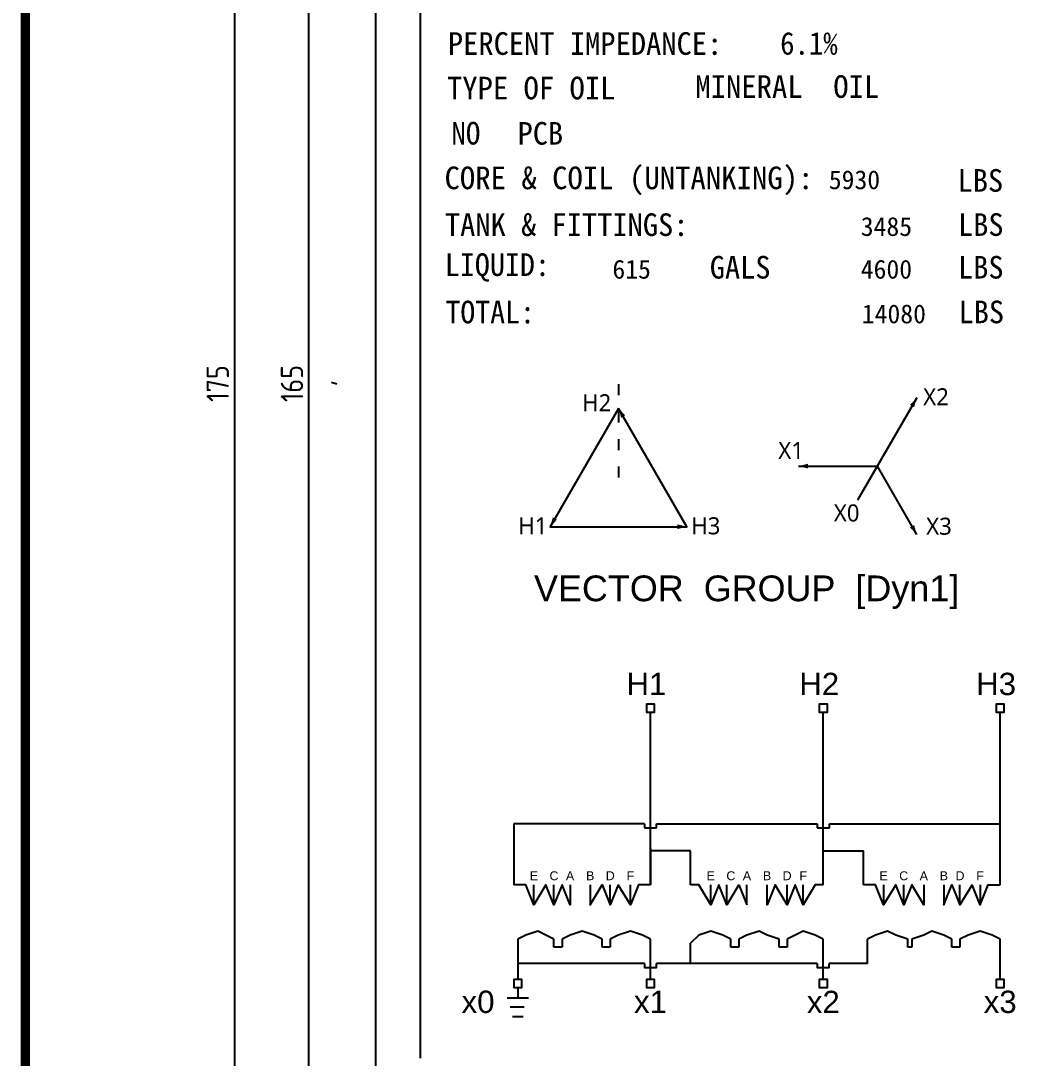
# Model space of a CAD drawing. Header units: millimetres. Extents: x 88585 to 99951, y -167251 to -159927.
# Drawn here: x 99732.4 to 99843.9, y -166009.4 to -165893.3 of the extents above; entities that cross this region are included whole.
import ezdxf
from ezdxf.enums import TextEntityAlignment as Align

# ---------------------------------------------------------------- set-up
doc = ezdxf.new("R2010")
doc.units = ezdxf.units.MM
doc.header["$LTSCALE"] = 13
doc.linetypes.add('ACAD_ISO03W100', pattern=[1.18, 0.47, -0.71])
doc.linetypes.add('HIDDEN', pattern=[9.525, 6.35, -3.175])
for name, color, linetype in [('1', 4, 'Continuous'), ('2', 3, 'Continuous'), ('4', 2, 'HIDDEN'), ('PDF_Geometry', 7, 'Continuous')]:
    doc.layers.add(name, color=color, linetype=linetype)
doc.layers.add('标注、文本', color=3, linetype='Continuous', lineweight=25)
doc.styles.add('Arial_txtstyle_2.50_0_0', font='arial.ttf')
doc.styles.add('Note Text (ANSI)', font='arial.ttf')
doc.styles.add('PDF FangSong', font='simfang.ttf')
doc.styles.get("Standard").update_dxf_attribs({"font": 'gbenor.shx', "bigfont": 'gbcbig.shx'})
doc.styles.add('宋体', font='msyh.ttf', dxfattribs={"width": 0.6})
doc.dimstyles.new('ISO-25', dxfattribs={"dimtxt": 2.5, "dimasz": 2.5, "dimexe": 1.25, "dimexo": 0.625, "dimtad": 1, "dimtxsty": 'Standard', "dimcen": 2.5, "dimadec": 0, "dimazin": 0, "dimtfac": 1, "dimtmove": 0, "dimatfit": 3, "dimfxl": 1, "dimarcsym": 0})

# ---------------------------------------------------------------- blocks, each defined once
blk = doc.blocks.new('*D964')
at = {"layer": '2', "color": 0, "linetype": 'Continuous', "lineweight": -2}
for p, q in [((99773.95, -165851.35), (99763.4, -165851.35)), ((99764.65, -166013.87), (99764.65, -165853.85)), ((99773.95, -166016.37), (99763.4, -166016.37))]:
    blk.add_line(p, q, dxfattribs=at)
at = {"layer": '2', "color": 0, "linetype": 'Continuous'}
for points in [[(99764.23, -165853.85), (99765.06, -165853.85), (99764.65, -165851.35)], [(99764.23, -166013.87), (99765.06, -166013.87), (99764.65, -166016.37)]]:
    blk.add_solid(points, dxfattribs=at)
at = {"layer": 'Defpoints', "color": 0, "linetype": 'Continuous'}
for p in [(99764.65, -165851.35), (99774.57, -165851.35), (99774.57, -166016.37)]:
    blk.add_point(p, dxfattribs=at)
at = {"layer": '2', "color": 0, "linetype": 'Continuous', "insert": (99762.77, -165933.86), "char_height": 2.5, "attachment_point": 5, "rotation": 90}
blk.add_mtext('165', dxfattribs=at)
blk = doc.blocks.new('*D965')
at = {"layer": '2', "color": 0, "linetype": 'Continuous', "lineweight": -2}
for p, q in [((99771.53, -165846.35), (99755.08, -165846.35)), ((99756.33, -165848.85), (99756.33, -166018.87)), ((99771.53, -166021.37), (99755.08, -166021.37))]:
    blk.add_line(p, q, dxfattribs=at)
at = {"layer": '2', "color": 0, "linetype": 'Continuous'}
for points in [[(99755.92, -165848.85), (99756.75, -165848.85), (99756.33, -165846.35)], [(99755.92, -166018.87), (99756.75, -166018.87), (99756.33, -166021.37)]]:
    blk.add_solid(points, dxfattribs=at)
at = {"layer": 'Defpoints', "color": 0, "linetype": 'Continuous'}
for p in [(99772.16, -165846.35), (99756.33, -166021.37), (99772.16, -166021.37)]:
    blk.add_point(p, dxfattribs=at)
at = {"layer": '2', "color": 0, "linetype": 'Continuous', "insert": (99754.46, -165933.86), "char_height": 2.5, "attachment_point": 5, "rotation": 90}
blk.add_mtext('175', dxfattribs=at)

msp = doc.modelspace()

# ---------------------------------------------------------------- linework, layer by layer
at = {"layer": '1', "color": 0, "linetype": 'Continuous'}
msp.add_line((99732.931, -166128.935), (99732.931, -165779.915), dxfattribs=at)
at = {"layer": '1', "const_width": 1.05}
msp.add_lwpolyline([(99732.931, -165779.915), (99950.281, -165779.915), (99950.281, -166128.935), (99732.931, -166128.935), (99732.931, -165779.915), (99950.281, -165779.915)], dxfattribs=at)
at = {"layer": '2'}
for p, q in [((99802.229, -165983.134), (99787.604, -165983.134)), ((99803.579, -165983.134), (99821.579, -165983.134)), ((99822.929, -165983.134), (99842.054, -165983.134))]:
    msp.add_line(p, q, dxfattribs=at)
at = {"layer": '2', "linetype": 'Continuous'}
for p, q in [((99802.229, -165983.134), (99802.229, -165983.584)), ((99802.229, -165983.584), (99803.579, -165983.584)), ((99803.579, -165983.584), (99803.579, -165983.134)), ((99821.579, -165983.134), (99821.579, -165983.584)), ((99821.579, -165983.584), (99822.929, -165983.584)), ((99822.929, -165983.584), (99822.929, -165983.134)), ((99807.404, -165989.934), (99807.404, -165986.134)), ((99822.254, -165986.134), (99826.754, -165986.134)), ((99826.754, -165989.934), (99826.754, -165986.134))]:
    msp.add_line(p, q, dxfattribs=at)
at = {"layer": '2', "linetype": 'ACAD_ISO03W100', "ltscale": 0.2}
msp.add_lwpolyline([(99799.321, -165933.934), (99799.321, -165945.459)], dxfattribs=at)
at = {"layer": '2'}
for points in [[(99832.717, -165935.451, 0, 0.53, 0), (99832.187, -165936.369, 0.53, 0.53, 0)], [(99799.321, -165936.631, 0, 0.53, 0), (99799.851, -165937.548, 0.53, 0.53, 0)], [(99819.474, -165943.097, 0, 0.53, 0), (99820.534, -165943.097, 0.53, 0.53, 0)], [(99791.676, -165949.873, 0, 0.53, 0), (99792.205, -165948.956, 0.53, 0.53, 0)], [(99806.967, -165949.873, 0, 0.53, 0), (99805.907, -165949.873, 0.53, 0.53, 0)], [(99832.717, -165950.742, 0, 0.53, 0), (99832.187, -165949.825, 0.53, 0.53, 0)]]:
    msp.add_lwpolyline(points, format="xyseb", dxfattribs=at)
for points in [[(99832.717, -165935.451), (99826.095, -165946.92)], [(99819.474, -165943.097), (99828.303, -165943.097)], [(99832.717, -165950.742), (99828.303, -165943.097)]]:
    msp.add_lwpolyline(points, dxfattribs=at)
msp.add_lwpolyline([(99799.321, -165936.631), (99791.676, -165949.873), (99806.967, -165949.873)], close=True, dxfattribs=at)
at = {"layer": '2', "linetype": 'Continuous'}
for points in [[(99803.354, -165970.171), (99803.354, -165969.721), (99802.904, -165969.721), (99802.454, -165969.721), (99802.454, -165970.171), (99802.454, -165970.621), (99802.904, -165970.621), (99803.354, -165970.621), (99803.354, -165970.171)], [(99822.704, -165970.171), (99822.704, -165969.721), (99822.254, -165969.721), (99821.804, -165969.721), (99821.804, -165970.171), (99821.804, -165970.621), (99822.254, -165970.621), (99822.704, -165970.621), (99822.704, -165970.171)], [(99842.504, -165970.171), (99842.504, -165969.721), (99842.054, -165969.721), (99841.604, -165969.721), (99841.604, -165970.171), (99841.604, -165970.621), (99842.054, -165970.621), (99842.504, -165970.621), (99842.504, -165970.171)], [(99802.904, -165989.934), (99802.904, -165970.621)], [(99822.254, -165989.934), (99822.254, -165970.621)], [(99842.054, -165989.934), (99842.054, -165970.621)], [(99787.604, -165983.134), (99787.604, -165989.934)], [(99802.904, -165989.934), (99802.904, -165985.884), (99802.904, -165989.934)], [(99807.404, -165986.134), (99802.904, -165986.134)], [(99792.104, -165992.184), (99791.204, -165989.934), (99789.854, -165992.184), (99788.954, -165989.934), (99787.604, -165989.934)], [(99789.854, -165992.184), (99789.854, -165989.934)], [(99793.904, -165989.934), (99793.904, -165992.184), (99793.004, -165989.934), (99792.104, -165992.184), (99792.104, -165989.934)], [(99796.154, -165989.934), (99796.154, -165992.184), (99797.504, -165989.934), (99798.404, -165992.184), (99798.404, -165989.934)], [(99799.304, -165989.934), (99798.404, -165992.184)], [(99800.654, -165992.184), (99799.304, -165989.934)], [(99802.904, -165989.934), (99801.554, -165989.934), (99800.654, -165992.184), (99800.654, -165989.934)], [(99809.654, -165992.184), (99808.304, -165989.934), (99807.404, -165989.934)], [(99812.804, -165989.934), (99811.454, -165992.184), (99810.554, -165989.934), (99809.654, -165992.184), (99809.654, -165989.934)], [(99811.454, -165992.184), (99811.454, -165989.934)], [(99812.804, -165989.934), (99813.704, -165992.184)], [(99813.704, -165992.184), (99813.704, -165989.934)], [(99822.254, -165989.934), (99821.354, -165989.934), (99820.004, -165992.184), (99819.104, -165989.934), (99818.204, -165992.184), (99816.854, -165989.934), (99815.954, -165992.184), (99815.954, -165989.934)], [(99818.204, -165992.184), (99818.204, -165989.934)], [(99820.004, -165992.184), (99820.004, -165989.934)], [(99829.004, -165989.934), (99829.004, -165992.184), (99828.104, -165989.934), (99826.754, -165989.934)], [(99833.504, -165989.934), (99833.504, -165992.184), (99832.154, -165989.934), (99831.254, -165992.184), (99830.354, -165989.934), (99829.004, -165992.184)], [(99831.254, -165992.184), (99831.254, -165989.934)], [(99835.754, -165989.934), (99835.754, -165992.184), (99836.654, -165989.934), (99837.554, -165992.184), (99837.554, -165989.934)], [(99838.904, -165989.934), (99837.554, -165992.184)], [(99839.804, -165989.934), (99839.804, -165992.184), (99838.904, -165989.934)], [(99839.804, -165992.184), (99840.704, -165989.934), (99842.054, -165989.934)], [(99792.104, -165996.04), (99791.204, -165995.59), (99790.304, -165995.14), (99788.954, -165995.59), (99788.054, -165996.04)], [(99797.504, -165996.04), (99796.604, -165995.59), (99795.254, -165995.14), (99793.904, -165995.59), (99793.004, -165996.04)], [(99802.904, -165996.04), (99802.004, -165995.59), (99800.654, -165995.14), (99799.304, -165995.59), (99798.404, -165996.04)], [(99811.904, -165996.04), (99811.004, -165995.59), (99809.654, -165995.14), (99808.304, -165995.59), (99807.404, -165996.49)], [(99817.304, -165996.04), (99815.954, -165995.59), (99815.054, -165995.14), (99813.704, -165995.59), (99812.804, -165996.04)], [(99822.254, -165996.04), (99821.354, -165995.59), (99820.004, -165995.14), (99819.104, -165995.59), (99818.204, -165996.04)], [(99831.704, -165996.04), (99830.354, -165995.59), (99829.454, -165995.14), (99828.104, -165995.59), (99827.204, -165996.04)], [(99836.654, -165996.04), (99835.754, -165995.59), (99834.404, -165995.14), (99833.504, -165995.59), (99832.154, -165996.04)], [(99842.054, -165996.04), (99841.154, -165995.59), (99839.804, -165995.14), (99838.454, -165995.59), (99837.554, -165996.04)], [(99788.054, -165996.04), (99788.054, -166000.54)], [(99792.104, -165996.94), (99792.104, -165996.04)], [(99793.004, -165996.04), (99793.004, -165996.94)], [(99797.504, -165996.94), (99797.504, -165996.04)], [(99798.404, -165996.04), (99798.404, -165996.94)], [(99802.904, -166000.54), (99802.904, -165996.04)], [(99807.404, -165998.74), (99807.404, -165996.49)], [(99811.904, -165996.94), (99811.904, -165996.04)], [(99812.804, -165996.04), (99812.804, -165996.94)], [(99817.304, -165996.94), (99817.304, -165996.04)], [(99818.204, -165996.04), (99818.204, -165996.94)], [(99822.254, -166000.54), (99822.254, -165996.04)], [(99822.254, -165996.04), (99822.254, -165996.04)], [(99827.204, -165998.74), (99827.204, -165996.04)], [(99831.704, -165996.94), (99831.704, -165996.04)], [(99832.154, -165996.04), (99832.154, -165996.94)], [(99836.654, -165996.94), (99836.654, -165996.04)], [(99837.554, -165996.04), (99837.554, -165996.94)], [(99842.054, -166000.54), (99842.054, -165996.04)], [(99842.054, -165996.04), (99842.054, -165996.04)], [(99793.004, -165996.94), (99792.104, -165996.94)], [(99798.404, -165996.94), (99797.504, -165996.94)], [(99812.804, -165996.94), (99811.904, -165996.94)], [(99818.204, -165996.94), (99817.304, -165996.94)], [(99832.154, -165996.94), (99831.704, -165996.94)], [(99837.554, -165996.94), (99836.654, -165996.94)], [(99802.221, -165998.74), (99788.054, -165998.74)], [(99802.221, -165998.74), (99802.221, -165999.19), (99802.671, -165999.19), (99803.571, -165999.19), (99803.571, -165998.74)], [(99821.571, -165998.74), (99803.571, -165998.74)], [(99821.571, -165998.74), (99821.571, -165999.19), (99822.021, -165999.19), (99822.921, -165999.19), (99822.921, -165998.74)], [(99827.204, -165998.74), (99822.921, -165998.74)], [(99788.504, -166000.99), (99788.504, -166000.54), (99788.054, -166000.54), (99787.604, -166000.54), (99787.604, -166000.99), (99787.604, -166001.44), (99788.054, -166001.44), (99788.504, -166001.44), (99788.504, -166000.99)], [(99803.354, -166000.99), (99803.354, -166000.54), (99802.904, -166000.54), (99802.454, -166000.54), (99802.454, -166000.99), (99802.454, -166001.44), (99802.904, -166001.44), (99803.354, -166001.44), (99803.354, -166000.99)], [(99822.704, -166000.99), (99822.704, -166000.54), (99822.254, -166000.54), (99821.804, -166000.54), (99821.804, -166000.99), (99821.804, -166001.44), (99822.254, -166001.44), (99822.704, -166001.44), (99822.704, -166000.99)], [(99842.504, -166000.99), (99842.504, -166000.54), (99842.054, -166000.54), (99841.604, -166000.54), (99841.604, -166000.99), (99841.604, -166001.44), (99842.054, -166001.44), (99842.504, -166001.44), (99842.504, -166000.99)]]:
    msp.add_lwpolyline(points, dxfattribs=at)
at = {"layer": 'PDF_Geometry', "lineweight": 25}
for points in [[(99772.156, -165846.355), (99922.177, -165846.355), (99922.177, -166021.37), (99772.156, -166021.37), (99772.156, -165846.355)], [(99777.155, -166009.351), (99777.155, -165858.318)], [(99767.775, -165933.919), (99767.214, -165933.75)]]:
    msp.add_lwpolyline(points, dxfattribs=at)
at = {"layer": '标注、文本'}
for p, q in [((99788.054, -166001.44), (99788.054, -166002.629)), ((99789.258, -166002.629), (99786.851, -166002.629)), ((99788.772, -166003.628), (99787.212, -166003.628)), ((99788.635, -166004.714), (99787.462, -166004.714))]:
    msp.add_line(p, q, dxfattribs=at)

# ---------------------------------------------------------------- texts
at = {"layer": '2', "style": '宋体'}
for s, p in [('H2', (99795.256, -165936.96)), ('X2', (99833.432, -165936.292)), ('X1', (99817.209, -165942.291)), ('X0', (99823.429, -165949.287)), ('H1', (99788.105, -165950.728)), ('H3', (99807.471, -165950.728)), ('X3', (99833.768, -165950.772))]:
    msp.add_text(s, height=1.9069, dxfattribs=at).set_placement(p)
at = {"layer": '2', "style": 'Note Text (ANSI)'}
for s, p in [('H1', (99804.678, -165968.72)), ('H2', (99824.028, -165968.72)), ('H3', (99843.828, -165968.72))]:
    msp.add_text(s, height=2.5, dxfattribs=at).set_placement(p, align=Align.RIGHT)
for s, height, p in [('E', 1, (99789.854, -165988.934)), ('C', 1, (99792.104, -165988.934)), ('A', 1, (99793.904, -165988.934)), ('B', 1, (99796.154, -165988.934)), ('D', 1, (99798.404, -165988.934)), ('F', 1, (99800.654, -165988.934)), ('E', 1, (99809.654, -165988.934)), ('C', 1, (99811.904, -165988.934)), ('A', 1, (99813.704, -165988.934)), ('B', 1, (99815.954, -165988.934)), ('D', 1, (99818.204, -165988.934)), ('F', 1, (99820.004, -165988.934)), ('E', 1, (99829.004, -165988.934)), ('C', 1, (99831.254, -165988.934)), ('A', 1, (99833.504, -165988.934)), ('B', 1, (99835.754, -165988.934)), ('D', 1, (99837.554, -165988.934)), ('F', 1, (99839.804, -165988.934)), ('x0', 2.5, (99783.602, -166003.04)), ('x1', 2.5, (99802.904, -166003.04)), ('x2', 2.5, (99822.254, -166003.04)), ('x3', 2.5, (99842.054, -166003.04))]:
    msp.add_text(s, height=height, dxfattribs=at).set_placement(p, align=Align.MIDDLE)
at = {"layer": '2', "linetype": 'Continuous', "char_height": 2.53409, "attachment_point": 7, "style": 'PDF FangSong'}
for s, insert in [('\\W0.990022;PERCENT IMPEDANCE:', (99780.225, -165897.115)), ('{\\W0.9335;6.1%}', (99817.426, -165897.1)), ('{\\W0.9956;MINERAL  OIL}', (99807.926, -165901.929)), ('\\W0.994479;TYPE OF OIL', (99780.124, -165902.096)), ('\\W0.943330;NO', (99780.616, -165907.15)), ('\\W0.986198;PCB', (99788.03, -165907.164)), ('{\\W0.9982;CORE & COIL (UNTANKING): \\fSimSun|b0|i0|c134|p2;\\H0.8333x;\\W1;5930}', (99779.849, -165912.783)), ('\\W0.985571;LBS', (99837.293, -165912.435)), ('\\W0.988717;TANK & FITTINGS:', (99779.892, -165917.388)), ('{\\fSimSun|b0|i0|c134|p2;\\H0.8333x;3485}', (99826.447, -165917.373)), ('\\W0.985572;LBS', (99837.336, -165917.373)), ('{\\W0.976;LIQUID:}', (99779.878, -165922.456)), ('{\\fSimSun|b0|i0|c134|p2;\\H0.8333x;615}', (99798.644, -165922.152)), ('{\\W0.9851;GALS}', (99809.548, -165922.152)), ('{\\fSimSun|b0|i0|c134|p2;\\H0.8333x;4600}', (99826.447, -165922.152)), ('\\W0.985572;LBS', (99837.336, -165922.152)), ('\\W0.968789;TOTAL:', (99779.95, -165927.162)), ('\\W0.985572;LBS', (99837.394, -165927.148)), ('{\\fSimSun|b0|i0|c134|p2;\\H0.8333x;14080}', (99826.563, -165927.148))]:
    msp.add_mtext(s, dxfattribs=dict(at, insert=insert))
at = {"layer": '4', "color": 3, "lineweight": -3, "style": 'Arial_txtstyle_2.50_0_0'}
msp.add_text('VECTOR  GROUP  [Dyn1]', height=2.88, dxfattribs=at).set_placement((99789.864, -165958.214))

# ---------------------------------------------------------------- dimensions: what is measured, and where the dimension line sits
at = {"layer": '2', "linetype": 'Continuous'}
for base, p1, p2, picture, middle in [((99756.335, -166021.37), (99772.156, -165846.355), (99772.156, -166021.37), '*D965', (99754.46, -165933.863)), ((99764.646, -165851.354), (99774.571, -166016.371), (99774.571, -165851.354), '*D964', (99762.771, -165933.863))]:
    dim = msp.add_linear_dim(base=base, p1=p1, p2=p2, angle=90, dimstyle='ISO-25', override={"dimdec": 0}, dxfattribs=at)
    dim.commit()
    dim.dimension.update_dxf_attribs({"geometry": picture, "text_midpoint": middle})

doc.saveas('drawing.dxf')
